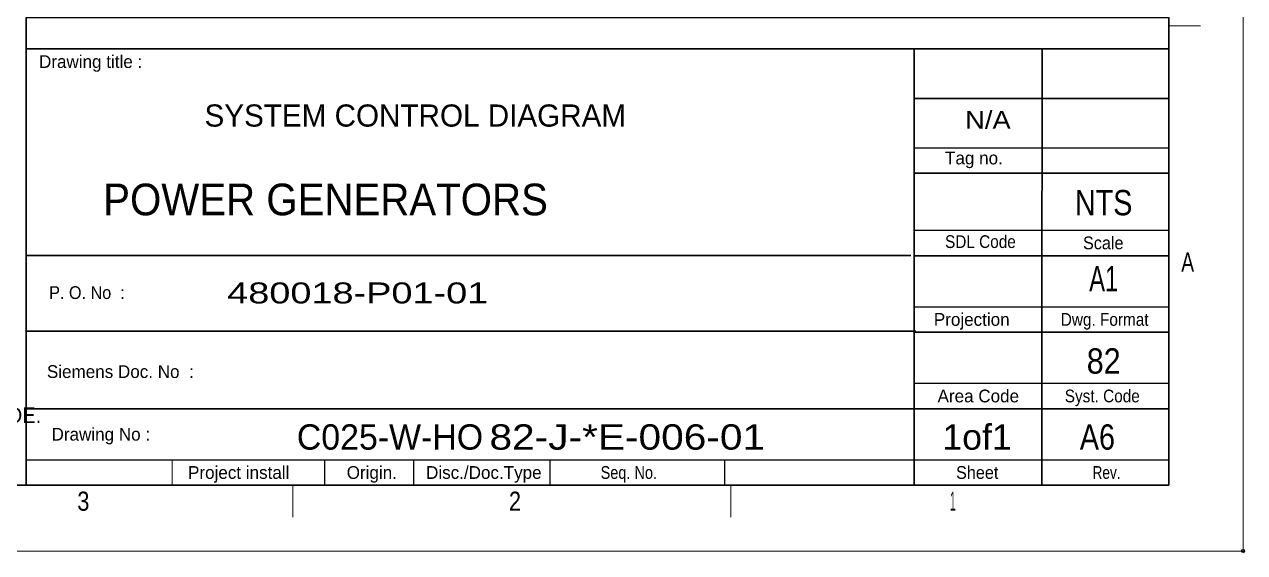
# Model space of a CAD drawing. Header units: millimetres. Extents: x 0 to 841, y 0 to 594.
# Drawn here: x 648.6 to 841.2, y -0.2 to 83.1 of the extents above; entities that cross this region are included whole.
import ezdxf
from ezdxf.enums import TextEntityAlignment as Align

# ---------------------------------------------------------------- set-up
doc = ezdxf.new("R2010")
doc.units = ezdxf.units.MM
doc.header["$PDMODE"] = 32
doc.header["$PDSIZE"] = 0.5
for name, color, linetype, lineweight in [('1', 7, 'Continuous', 13), ('12', 7, 'Continuous', 25), ('9', 7, 'Continuous', 13)]:
    doc.layers.add(name, color=color, linetype=linetype, lineweight=lineweight)
doc.layers.add('2', color=7, linetype='Continuous')
doc.layers.add('35', color=7, linetype='Continuous')

msp = doc.modelspace()

# ---------------------------------------------------------------- linework, layer by layer
at = {"layer": '1'}
for p, q in [((834.275, 82.924), (829.263, 82.924)), ((671.892, 10.382), (671.892, 14.409)), ((690.937, 10.382), (690.937, 5.348)), ((760.1, 10.382), (760.1, 5.348))]:
    msp.add_line(p, q, dxfattribs=at)
at = {"layer": '1', "lineweight": 35}
for p, q in [((829.285, 79.272), (648.873, 79.272)), ((789.08, 22.48), (789.072, 79.257)), ((809.216, 34.544), (809.293, 79.254)), ((829.285, 71.461), (789.113, 71.461)), ((829.285, 59.648), (788.992, 59.633)), ((788.556, 46.63), (648.822, 46.63)), ((829.285, 46.625), (789.169, 46.625)), ((789.341, 34.696), (648.997, 34.697)), ((809.216, 34.544), (789.169, 34.544)), ((809.216, 22.463), (809.216, 34.544)), ((829.29, 34.544), (809.216, 34.544)), ((829.275, 22.463), (648.972, 22.463)), ((789.079, 10.392), (789.079, 22.473)), ((809.216, 10.382), (809.216, 22.463)), ((648.95, 10.382), (10.333, 10.382))]:
    msp.add_line(p, q, dxfattribs=at)
at = {"layer": '1', "lineweight": 25}
for p, q in [((789.246, 63.665), (829.285, 63.665)), ((789.169, 50.653), (829.275, 50.653)), ((789.169, 38.571), (829.289, 38.571)), ((789.169, 26.49), (829.285, 26.49)), ((648.823, 14.409), (829.285, 14.409)), ((695.949, 14.409), (695.949, 10.382)), ((695.949, 14.409), (695.949, 10.382)), ((709.982, 14.409), (709.982, 10.382)), ((731.533, 14.409), (731.533, 10.382)), ((759.098, 14.409), (759.098, 10.382)), ((759.098, 14.409), (759.098, 10.382))]:
    msp.add_line(p, q, dxfattribs=at)
at = {"layer": '1', "lineweight": 35}
msp.add_lwpolyline([(648.81, 84.229), (829.271, 84.229), (829.271, 10.406), (648.81, 10.406)], close=True, dxfattribs=at)
at = {"layer": '12', "lineweight": 13}
msp.add_lwpolyline([(0, 594), (841, 594), (841, 0), (0, 0)], close=True, dxfattribs=at)
at = {"layer": '2'}
msp.add_point((841, 0), dxfattribs=at)
at = {"layer": '9'}
msp.add_lwpolyline([(0, 0), (841, 0), (841, 594), (0, 594)], close=True, dxfattribs=at)

# ---------------------------------------------------------------- texts
at = {"layer": '1'}
for s, p in [('Drawing title :', (650.865, 76.257)), ('Tag no.', (793.941, 61.038)), ('Projection', (792.176, 35.551)), ('Siemens Doc. No  :', (652.111, 27.315)), ('Area Code', (792.765, 23.469)), ('Drawing No :', (652.847, 17.429)), ('Project install', (674.398, 11.388)), ('Origin.', (699.457, 11.388)), ('Disc./Doc.Type', (711.987, 11.388))]:
    msp.add_text(s, height=2.013, dxfattribs=at).set_placement(p)
for s, height, width, p in [('N/A', 2.813, 1.15, (797.108, 66.66)), ('SDL Code', 2.013, 0.9, (793.945, 47.836)), ('Scale', 2.013, 0.95, (815.731, 47.632)), ('480018-P01-01', 3.313, 1.35, (680.58, 39.085)), ('P. O. No  :', 2.013, 0.95, (652.463, 39.791)), ('Dwg. Format', 2.013, 0.9, (812.223, 35.551)), ('Syst. Code', 2.013, 0.9, (812.85, 23.469)), ('Sheet', 2.013, 0.95, (795.684, 11.388)), ('Seq. No.', 2.013, 0.85, (739.552, 11.388)), ('Rev.', 2.013, 0.8, (817.235, 11.388))]:
    msp.add_text(s, height=height, dxfattribs=dict(at, width=width)).set_placement(p)
at = {"layer": '1', "width": 0.75}
msp.add_text('A', height=3.02, dxfattribs=at).set_placement((833.271, 44.109), align=Align.RIGHT)
at = {"layer": '1'}
for s, width, p in [('3', 0.85, (657.865, 6.354)), ('2', 0.85, (726.025, 6.354)), ('1', 0.4, (795.18, 6.354))]:
    msp.add_text(s, height=3.02, dxfattribs=dict(at, width=width)).set_placement(p, align=Align.CENTER)
at = {"layer": '12', "width": 0.85}
msp.add_text('A6', height=4, dxfattribs=at).set_placement((818.005, 16), align=Align.CENTER)
at = {"layer": '2'}
msp.add_text('SYSTEM CONTROL DIAGRAM', height=3.5, dxfattribs=at).set_placement((677, 67))
for s, height, width, p in [('POWER GENERATORS', 5, 0.95, (661, 53)), ('82-J-*E-006-01', 4, 1.2, (722, 16))]:
    msp.add_text(s, height=height, dxfattribs=dict(at, width=width)).set_placement(p)
for s, width, p in [('NTS', 0.85, (818.986, 53)), ('A1', 0.7, (819, 41)), ('82', 0.9, (819, 28)), ('1of1', 1.05, (799, 16))]:
    msp.add_text(s, height=4, dxfattribs=dict(at, width=width)).set_placement(p, align=Align.CENTER)
msp.add_text('C025-W-HO', height=4, dxfattribs=at).set_placement((721, 16), align=Align.RIGHT)
at = {"layer": '35', "width": 0.95}
msp.add_text('14: 82-XSH2002B START GEN B IN POWER MODE. 82-XSL2002B STOP GEN B IN POWER MODE. ', height=2.5, dxfattribs=at).set_placement((506.142, 20.19))

doc.saveas('drawing.dxf')
